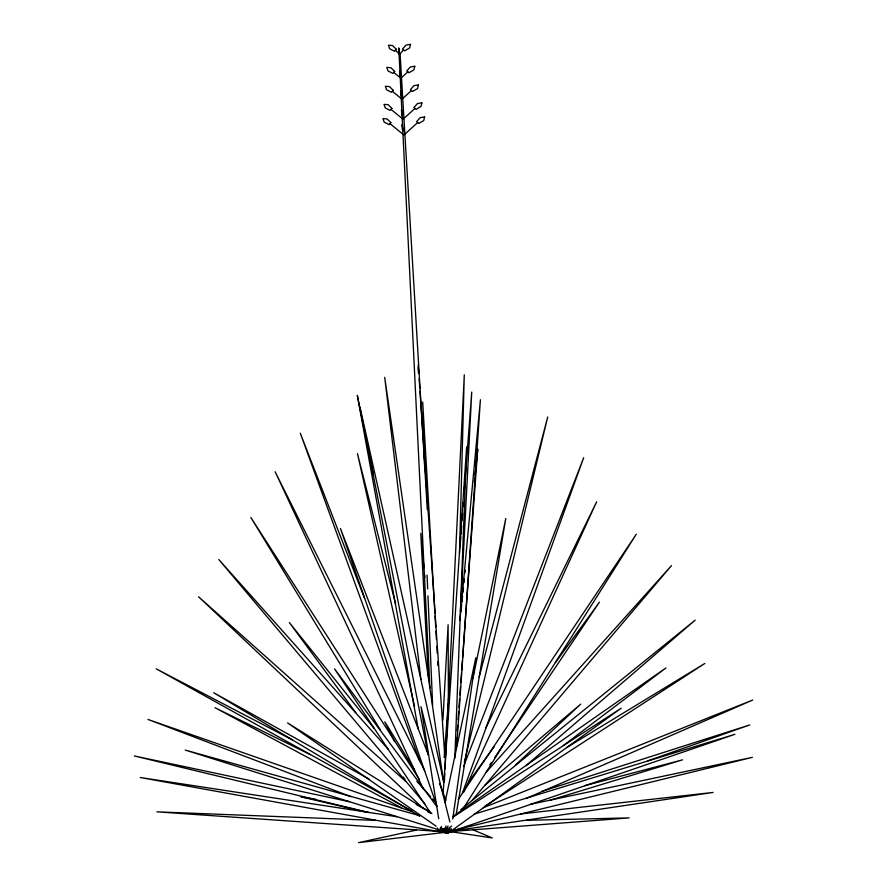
<?xml version="1.0" encoding="UTF-8"?>
<svg xmlns="http://www.w3.org/2000/svg" width="887" height="887" viewBox="0 0 887 887"><rect width="100%" height="100%" fill="white"/><g stroke="black" fill="none" stroke-linecap="round" stroke-linejoin="round"><path stroke-width="1.33" d="M446.738 829.312L445.906 832.294L448.6 831.64L444.875 831.651M459.499 553.011L464.289 374.802L445.019 769.096M454.82 758.33L466.651 446.771L443.079 793.821M441.482 826.617L441.416 828.148L443.09 830.154L446.183 829.877M444.409 781.547L444.819 773.242M460.408 611.542L471.74 392.065L464.976 481.719M442.923 720.033L448.101 624.725L448.401 700.508M456.727 745.978L480.421 399.727L459.921 620.113M456.395 743.284L456.794 737.751M457.293 730.855L457.692 725.322M458.091 719.8L458.69 711.518M459 707.371L459.599 699.089M459.898 694.942L460.497 686.66M460.796 682.513L461.506 672.845M461.706 670.084L462.404 660.416M462.604 657.655L477.738 449.132L475.044 475.288M444.165 757.565L449.265 689.986M449.787 683.09L450.197 677.568M460.087 546.547L460.808 536.89M461.018 534.129L461.639 525.858M462.06 520.336L462.582 513.44M463.103 506.544L463.413 502.408M464.034 494.137L464.766 484.479M443.866 828.724L446.283 830.077L448.035 826.019M460.996 611.598L461.706 604.712M461.994 601.951L462.559 596.452M462.981 592.316L463.413 588.192M463.979 582.681L464.4 578.546M464.976 573.046L465.254 570.286M474.334 482.173L474.767 478.038M440.584 827.338L440.44 828.48L441.87 829.722M452.725 819.045L475.831 657.733L444.997 802.524M446.128 830.099L445.352 831.906L443.4 831.352M456.129 814.698L505.778 518.496L472.948 678.411M464.322 762.266L547.722 416.979L479.191 676.914M429.896 687.824L399.083 53.874L395.402 50.26M399.083 53.874L400.081 53.83L399.05 54.007M462.493 792.923L583.679 457.714L463.491 766.678M446.039 825.919L445.274 828.735L445.573 829.533L447.292 829.334M448.667 829.101L445.895 832.061M463.568 792.468L596.652 501.798L485.699 728.194M451.594 830.287L450.352 832.039L449.565 831.307M463.568 808.046L636.312 534.185L458.246 799.442M489.857 764.76L491.398 762.476M494.491 757.897L599.401 602.162L555.473 662.545M447.336 832.516L447.88 833.281L448.279 832.682M449.665 829.201L448.667 830.631L445.917 831.684M469.245 781.07L494.458 746.399M472.172 800.307L671.481 565.607L486.076 772.366M451.006 830.964L448.833 832.671L447.691 832.594M451.073 829.168L448.013 831.618L444.764 831.363M399.97 53.874L403.585 49.927M451.694 826.041L446.837 829.733M452.037 831.274L450.408 832.228L447.647 832.039M515.325 765.193L580.741 704.112L484.834 785.372M401.268 77.823L407.843 71.847M402.399 98.779L411.479 90.541M403.485 118.847L414.961 108.436M404.339 134.647L417.71 122.528M448.19 832.272L446.671 833.081L442.79 831.607M526.069 765.625L695.197 620.124L460.808 809.643M451.749 829.356L448.212 831.441M447.602 828.669C445.13 831.052 440.739 831.884 438.045 829.423L437.335 827.981M563.312 745.546L665.926 667.955L452.802 816.561M456.65 829.522L452.68 831.618L448.789 830.997M453.335 829.445L621.188 708.236L453.312 816.872M445.884 830.044C443.622 832.228 439.453 832.194 437.668 829.423M451.017 831.296L449.498 832.316L445.773 832.571M484.745 806.327L704.888 663.432L566.605 747.608M456.805 829.788L454.843 830.931L450.507 831.296M450.374 831.607L446.56 832.727L442.358 831.374M445.762 830.066L442.502 830.831L440.639 830.287M449.975 831.873L446.959 832.405L443.3 830.432M446.128 827.859L442.136 829.201M455.086 829.323L448.755 832.073L447.946 831.008M526.013 798.522L752.708 700.054L483.227 807.735M448.445 832.328L449.942 831.684M648.075 760.747L749.781 724.934L541.558 791.47M474.046 814.177L734.913 734.314L448.678 832.472L447.081 831.23M550.406 800.107L682.513 759.849L584.866 785.66M451.361 829.134L447.203 829.822M452.148 831.208L448.002 831.596M451.283 830.975L752.387 757.343L530.493 804.298M447.48 832.383L449.476 831.895M416.147 830.132L358.581 842.65L444.575 832.394M445.562 829.955L443.345 830.376L439.098 829.312M451.782 831.274L447.902 831.219L446.494 830.221M451.383 831.241L713.115 792.435L520.813 813.933M449.41 830.165L451.45 829.944M446.283 831.862L453.157 831.341M455.907 831.13L629.16 817.892L526.656 820.309M445.773 829.833L443.844 829.899L440.994 828.203M375.644 820.397L156.866 811.838L438.001 831.363M440.761 831.551L443.511 831.751M446.627 832.328L442.291 831.152M450.563 831.662L492.252 837.949L473.281 829.922M396.932 816.727L140.19 777.5L447.88 833.281M315.994 799.398L301.037 796.848L367.063 812.304M439.253 829.811L441.438 830.21M349.545 801.726L134.292 755.946L369.291 812.581M419.695 815.674L185.239 750.069L443.733 831.352M445.108 829.323L447.181 829.944M411.801 811.616L147.985 719.446L350.986 796.67M445.662 831.374L447.336 832.028M310.417 754.66L215.009 707.704L401.623 807.891M292.289 739.847L156.201 668.842L412.444 811.261M416.114 804.454L429.596 811.494M440.651 828.846L443.09 830.154M369.502 779.351L213.712 692.736L419.739 816.206M427.467 811.572L429.885 812.913M431.891 813.556L287.588 722.905L436.204 826.24M450.408 832.228L449.177 830.587M393.75 72.412L400.436 77.856M392.342 91.306L401.567 98.823M390.99 109.389L402.654 118.891M389.936 123.626L403.518 134.691M405.681 781.38L198.566 596.774L423.387 808.634M442.513 828.691L443.966 830.199M388.329 749.382L218.79 559.531L425.061 804.054M416.89 781.369L430.705 796.836M432.546 798.91L434.397 800.972M373.992 728.282L289.373 622.596L355.754 712.616M436.892 806.582L334.554 668.842L430.794 813.246M403.297 777.079L404.927 779.296M419.363 779.385L250.866 517.498L380.434 730.101M414.606 769.96L384.803 721.818L394.582 741.565M424.74 770.958L275.114 471.718L423.387 789.064M428.443 755.159L340.442 528.53L437.025 806.483M439.453 783.487L445.95 800.218M364.601 598.426L300.283 433.166L419.573 760.58M395.58 603.914L357.45 453.623L414.539 706.396M449.886 821.983L421.015 706.717L438.721 818.79M443.877 782.301L359.978 407.011L428.055 754.671M401.866 113.547L402.343 115.742M402.532 128.449L403.086 130.999M368.881 452.281L357.306 395.303L418.232 729.081M369.424 454.998L373.56 475.343M399.128 51.668L399.538 54.052M445.584 829.356L445.95 831.939M443.622 782.456L384.703 377.341L420.937 679.486M423.953 567.88L420.782 533.386L428.266 675.816M424.596 574.776L424.851 577.537M418.198 364.934L418.764 373.227M419.141 378.749L419.795 388.417M419.983 391.178L444.675 754.449M400.081 53.83L427.29 509.703M434.907 613.227L422.7 402.044L424.762 469.877M435.062 615.988L435.705 627.031M435.938 631.178L436.415 639.46M436.814 646.357L437.213 653.264M437.701 661.536L437.934 665.682M418.209 367.706L418.453 373.239M427.079 575.098L427.667 588.924M427.966 595.842L432.634 705.065M399.128 50.348L399.117 52.998L398.718 47.909L399.128 50.348M400.159 73.532L400.148 76.182L399.749 71.104L400.159 73.532M401.035 93.301L401.024 95.94L400.625 90.862L401.035 93.301M401.878 112.217L401.866 114.866L401.456 109.788L401.878 112.217M402.532 127.118L402.521 129.768L402.121 124.69L402.532 127.118M410.515 44.35L409.628 47.931L404.672 50.825L402.487 49.029L406.102 45.026L410.515 44.35M414.783 66.281L413.896 69.862L408.94 72.745L406.756 70.949L410.371 66.946L414.783 66.281M418.42 84.964L417.533 88.545L412.566 91.439L410.393 89.642L414.007 85.64L418.42 84.964M421.902 102.859L421.015 106.44L416.058 109.334L413.874 107.538L417.489 103.535L421.902 102.859M424.64 116.951L423.753 120.532L418.797 123.426L416.613 121.63L420.227 117.627L424.64 116.951M396.312 49.273L394.493 51.235L389.615 48.73L388.428 45.226L392.564 45.57L396.312 49.273M394.66 71.437L392.841 73.388L387.963 70.893L386.776 67.39L390.912 67.722L394.66 71.437M393.251 90.33L391.433 92.281L386.555 89.775L385.368 86.272L389.504 86.616L393.251 90.33M391.899 108.414L390.08 110.365L385.213 107.859L384.016 104.367L388.151 104.699L391.899 108.414M390.845 122.65L389.016 124.601L384.149 122.107L382.962 118.603L387.098 118.936L390.845 122.65"/></g></svg>
